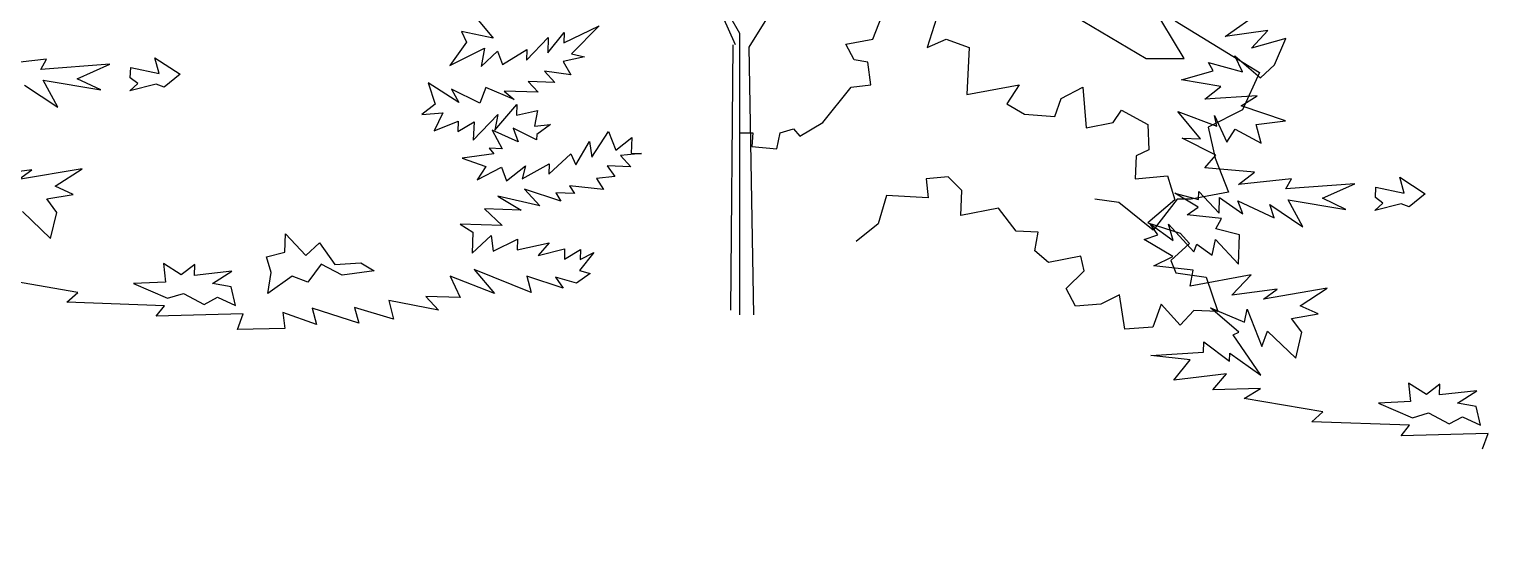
# Model space of a CAD drawing. Header units: inches. Extents: x -11 to 128, y 7 to 56.
# Drawn here: x 18.462 to 19.13, y 22.128 to 22.356 of the extents above; entities that cross this region are included whole.
import ezdxf

# ---------------------------------------------------------------- set-up
doc = ezdxf.new("R2010")
doc.units = ezdxf.units.IN
doc.header["$MEASUREMENT"] = 0
doc.layers.add('CAY', color=94, linetype='Continuous')
doc.layers.add('CAY-3', color=61, linetype='Continuous')
picture_1 = doc.add_image_def('image1.jpg', size_in_pixel=(1680, 1093))

# ---------------------------------------------------------------- blocks, each defined once
blk = doc.blocks.new('A$C76451831')
at = {"layer": 'CAY'}
for p, q in [((4647.3, 419.7), (4569.9, 556)), ((4656.8, 405.9), (4741.3, 542.4)), ((4643, 408.3), (4624.5, 449.6)), ((5137.3, 416.6), (5172.7, 441.7)), ((4647.3, 135.4), (4647.3, 419.7)), ((5180.2, 422.8), (5137.3, 416.6)), ((5163.7, 404.8), (5180.2, 422.8)), ((4638.3, 140.1), (4640.6, 408.3)), ((4661.5, 135.4), (4656.8, 405.9)), ((5198.4, 414.5), (5163.7, 404.8)), ((5187.1, 388.1), (5198.4, 414.5)), ((5120.6, 390.5), (5154.7, 381.1)), ((5125.3, 382.1), (5120.6, 390.5)), ((5154.7, 381.1), (5147.1, 397.2)), ((5147.1, 397.2), (5173, 375)), ((5173, 375), (5187.1, 388.1)), ((5093.2, 372.8), (5125.3, 382.1)), ((5132.9, 366), (5093.2, 372.8)), ((5171.9, 380.3), (5154.8, 342.6)), ((5116.6, 353.4), (5132.9, 366)), ((5169.7, 356.6), (5116.6, 353.4)), ((5154.8, 342.6), (5120.1, 324.9)), ((5153.5, 346.7), (5169.7, 356.6)), ((5198.3, 331.5), (5153.5, 346.7)), ((5112.4, 313.2), (5089.4, 340.8)), ((5089.4, 340.8), (5128.7, 326.2)), ((5126.4, 336.8), (5139.1, 310)), ((5128.7, 326.2), (5126.4, 336.8)), ((5168.7, 327.6), (5198.3, 331.5)), ((5173.5, 308.8), (5168.7, 327.6)), ((5093.9, 313.9), (5112.4, 313.2)), ((5127.7, 296.8), (5093.9, 313.9)), ((5120.1, 324.9), (5127.1, 293.6)), ((5139.1, 310), (5147.2, 322.9)), ((5147.2, 322.9), (5173.5, 308.8)), ((5116.8, 284), (5127.7, 296.8)), ((5167, 279.6), (5116.8, 284)), ((5127.1, 293.6), (5140.7, 259.4)), ((5150.7, 267), (5167, 279.6)), ((5204.4, 272.8), (5150.7, 267)), ((5198.6, 262.6), (5204.4, 272.8)), ((5268.1, 267.9), (5198.6, 262.6)), ((5235.4, 253.2), (5268.1, 267.9)), ((5110, 244.4), (5086.5, 258.4)), ((5086.5, 258.4), (5110.3, 252.1)), ((5140.7, 259.4), (5103, 252.3)), ((5110.3, 252.1), (5110.6, 260.2)), ((5110.6, 260.2), (5131.1, 238.2)), ((5131.1, 238.2), (5131.7, 254.1)), ((5131.7, 254.1), (5155.1, 237.4)), ((5259, 241.9), (5235.4, 253.2)), ((5029.8, 248.8), (5005.7, 252.3)), ((5064.6, 221), (5029.8, 248.8)), ((5088.8, 252.3), (5064.6, 221)), ((5103, 252.3), (5088.8, 252.3)), ((5098.9, 236.6), (5110, 244.4)), ((5155.1, 237.4), (5150.1, 250.7)), ((5150.1, 250.7), (5186.7, 233.6)), ((5186.7, 233.6), (5182.2, 246.9)), ((5182.2, 246.9), (5215.8, 224.4)), ((5200.9, 251.6), (5259, 241.9)), ((5215.8, 224.4), (5200.9, 251.6)), ((5069.2, 216.4), (5061.4, 227.5)), ((5061.4, 227.5), (5084.8, 210.4)), ((5080, 226.9), (5105.7, 199.2)), ((5084.8, 210.4), (5080, 226.9)), ((5133.6, 232.7), (5098.9, 236.6)), ((5127.8, 222.5), (5133.6, 232.7)), ((5055.4, 211.4), (5069.2, 216.4)), ((5084.3, 194.5), (5055.4, 211.4)), ((5124.2, 195.8), (5127.5, 211.6)), ((5127.5, 211.6), (5150.6, 186.8)), ((5151.6, 216.2), (5127.8, 222.5)), ((5150.6, 186.8), (5151.6, 216.2)), ((5065.3, 184.8), (5084.3, 194.5)), ((5105.7, 199.2), (5108.7, 206.8)), ((5108.7, 206.8), (5124.2, 195.8)), ((5105.1, 180.6), (5065.3, 184.8)), ((5101.8, 164.4), (5105.1, 180.6)), ((5163.4, 175.9), (5101.8, 164.4)), ((5144.1, 155.3), (5163.4, 175.9)), ((5189.6, 161.4), (5144.1, 155.3)), ((5240.4, 162.3), (5176.1, 151.4)), ((5176.1, 151.4), (5189.6, 161.4)), ((5213, 144.7), (5240.4, 162.3)), ((5150.9, 117.8), (5122.3, 142.4)), ((5122.3, 142.4), (5156.7, 128.1)), ((5156.7, 128.1), (5159.4, 141.1)), ((5159.4, 141.1), (5174.4, 103.4)), ((5204.4, 131.8), (5231.3, 136.3)), ((5231.3, 136.3), (5213, 144.7)), ((5174.4, 103.4), (5180, 119.1)), ((5180, 119.1), (5208.5, 91.8)), ((5214.8, 117.9), (5204.4, 131.8)), ((5115.3, 97.8), (5115.7, 108.2)), ((5115.7, 108.2), (5141.7, 88.7)), ((5145.4, 115.3), (5150.9, 117.8)), ((5173.4, 74.4), (5145.4, 115.3)), ((5208.5, 91.8), (5214.8, 117.9)), ((5062.2, 94.2), (5115.3, 97.8)), ((5101.9, 90.1), (5062.2, 94.2)), ((5085.3, 69.4), (5101.9, 90.1)), ((5141.7, 88.7), (5142, 96.8)), ((5142, 96.8), (5173.4, 74.4)), ((5138.6, 75.7), (5085.3, 69.4)), ((5124.9, 59.8), (5138.6, 75.7)), ((5172.9, 60.9), (5124.9, 59.8)), ((5156.3, 51), (5172.9, 60.9)), ((5236, 37.4), (5156.3, 51)), ((5224.8, 27.3), (5236, 37.4)), ((5323.5, 23.9), (5224.8, 27.3)), ((5314.9, 13.3), (5323.5, 23.9)), ((5402.9, 15.7), (5314.9, 13.3)), ((5396.9, 0), (5402.9, 15.7))]:
    blk.add_line(p, q, dxfattribs=at)
for points in [[(3923.1, 239.9), (3951.6, 212.6), (3957.9, 238.7), (3947.6, 252.6), (3974.4, 257.1), (3956.2, 265.5), (3983.5, 283.1), (3919.2, 272.2), (3932.7, 282.1), (3887.2, 276)], [(3925.3, 367.6), (3958.9, 345.2), (3944, 372.4), (4002.2, 362.7), (3978.5, 373.9), (4011.2, 388.7), (3941.7, 383.4), (3947.5, 393.6), (3893.8, 387.8)], [(4380, 437), (4398.2, 415), (4366.3, 421.6), (4371.3, 411), (4354.7, 387.5), (4389.7, 404.9), (4386.3, 386.4), (4402.7, 401.7), (4407.7, 388.4), (4432.3, 403.4), (4431.9, 392.6), (4454, 415.8), (4453.4, 400), (4470, 420.7), (4469.7, 410.3), (4505.2, 427.6), (4477.4, 399.1), (4490.4, 396), (4469, 391.3), (4476.7, 377.8), (4450.1, 381.5), (4460.6, 370.2), (4433.8, 371.2), (4443.9, 360.4), (4409.5, 361.6), (4419.6, 353.1), (4391, 365), (4385, 349.3), (4356.1, 363.5), (4363.8, 350.1), (4332.7, 369.7), (4339.7, 348.2), (4326.2, 337.8), (4347.6, 339.7), (4338.8, 321.5), (4363.1, 331), (4362.7, 320.6), (4379, 330.5), (4378.3, 311.9), (4403.2, 337.8), (4400, 322), (4422.2, 348), (4421.8, 337.1), (4443.2, 341.8), (4440, 326.1), (4456.3, 327.8), (4442.4, 317.8), (4442.2, 312.4), (4418.6, 324.1), (4423.6, 310.3), (4397.2, 322.1), (4407.5, 303.2), (4394.3, 303.7), (4399.1, 298), (4367.2, 293.7), (4391, 285.2), (4382.3, 271.9), (4406.8, 284.6), (4411.8, 270.9), (4430.9, 286.1), (4427.7, 273), (4455, 287.9), (4454.6, 277.5), (4476.6, 298.1), (4481.7, 287), (4495.6, 310.5), (4497.8, 294.6), (4514.6, 320.8), (4522.1, 301.9), (4538.4, 314.5), (4537.8, 298.6), (4548.2, 298.3), (4526.8, 296.3), (4537.3, 285.1), (4513.3, 285.9), (4521.1, 275.2), (4502.5, 273.1), (4509.8, 262), (4475.5, 265.9), (4480.6, 258), (4461.6, 258.7), (4466.8, 250.4), (4430.1, 262.5), (4445.3, 245.7), (4403.1, 255.3), (4426.6, 241.3), (4389.5, 242.6), (4407.5, 225.7), (4364.9, 227.2), (4377.8, 219), (4377, 197.7), (4396.2, 215.6), (4398.4, 199.7), (4422.9, 212), (4422.5, 201.1), (4454.9, 208.2), (4443.6, 195.4), (4470.5, 202.2), (4470.2, 191.8), (4486.4, 201.6), (4486, 191.2), (4499.9, 198.4), (4485.6, 180.3), (4496.4, 177.2), (4482.5, 167.3), (4461.4, 173.5), (4469.1, 162.3), (4432.4, 174.5), (4436.8, 158), (4379.2, 181.3), (4399.6, 157), (4354.9, 174.5), (4365, 152.8), (4330.2, 154), (4343.3, 140), (4292.9, 149.9), (4297.7, 131.1), (4258.2, 142.9), (4262.6, 126.9), (4215.6, 142.2), (4220, 125.7), (4186, 137.8), (4188.1, 121.8), (4140.1, 120.8), (4146.1, 136.4), (4058.1, 134.1), (4066.6, 144.6), (3967.9, 148.1), (3979.1, 158.1), (3899.4, 171.8)]]:
    blk.add_lwpolyline(points, dxfattribs=at)
for points in [[(4032, 374.8), (4032.4, 385.2), (4061.2, 379.2), (4056.8, 395.2), (4082.5, 378.5), (4066.1, 365.4), (4058.1, 368.4), (4031.6, 361.7), (4039.5, 369.1)], [(5288.9, 254), (5289.3, 264.4), (5318.1, 258.4), (5313.6, 274.5), (5339.3, 257.7), (5323, 244.7), (5315, 247.7), (5288.4, 240.9), (5296.4, 248.3)], [(4174.2, 178.1), (4169.4, 194.1), (4188.1, 198.9), (4188.8, 217.4), (4209.3, 195.4), (4222.9, 208.1), (4238.4, 186.2), (4264.8, 188), (4278.1, 179.9), (4245.8, 175.6), (4224.8, 186.7), (4211.1, 168.6), (4195.4, 174.6), (4170.8, 156.9)], [(4138.2, 144.9), (4133.9, 163.6), (4114.9, 167), (4134.4, 179.5), (4096.7, 175.3), (4097, 186.2), (4083.5, 175.8), (4065.4, 187.3), (4067.4, 168.6), (4035.2, 167), (4069.6, 152.2), (4085.6, 157.1), (4106.5, 146), (4119.9, 153.2)], [(5395.1, 24.1), (5390.7, 42.8), (5371.8, 46.2), (5391.3, 58.7), (5353.5, 54.6), (5353.9, 65.4), (5340.4, 55), (5322.2, 66.5), (5324.3, 47.9), (5292.1, 46.3), (5326.4, 31.5), (5342.5, 36.4), (5363.4, 25.2), (5376.8, 32.4)]]:
    blk.add_lwpolyline(points, close=True, dxfattribs=at)
at = {"layer": 'CAY-3'}
for p, q in [((5095.9, 394.5), (5062.5, 449.6)), ((4975.9, 443.1), (5057.6, 394.5)), ((5086.7, 432.5), (5171.9, 380.3)), ((5057.6, 394.5), (5095.9, 394.5))]:
    blk.add_line(p, q, dxfattribs=at)
for points in [[(4646.7, 319.2), (4660.4, 319.2), (4659.4, 305.5), (4684.7, 303.3), (4687.9, 319.2), (4701.6, 323.4), (4707.9, 316), (4731.1, 329.7), (4759.6, 365.6), (4779.6, 367.7), (4776.4, 390.9), (4762.7, 393), (4754.3, 408.8), (4781.7, 414.1), (4794.4, 446.8)], [(4848.2, 442.6), (4836.6, 405.7), (4855.5, 414.1), (4878.8, 405.7), (4876.6, 358.2), (4929.4, 367.7), (4916.7, 348.7), (4934.6, 338.2), (4965.2, 336), (4971.6, 354), (4993.7, 365.6), (4996.9, 324.4), (5024.3, 329.7), (5032.7, 342.4), (5059.1, 327.6), (5060.2, 302.3), (5047.5, 296), (5046.4, 272.8), (5079.1, 275.9), (5086.5, 251.7), (5059.1, 228.5), (5091.8, 217.9), (5101.3, 207.4), (5082.3, 190.5), (5087.6, 177.8), (5118.2, 173.6), (5129.8, 138.8), (5105.5, 139.9), (5091.8, 125.1), (5072.8, 146.2), (5064.4, 123), (5035.9, 120.9), (5030.6, 155.7), (5011.6, 146.2), (4986.3, 144.1), (4976.8, 162), (4994.8, 179.9), (4991.6, 194.7), (4958.9, 188.4), (4945.2, 200), (4948.4, 219), (4926.2, 220), (4908.3, 243.2), (4870.3, 235.8), (4871.4, 261.2), (4857.7, 274.9), (4835.5, 272.8), (4837.6, 253.8), (4795.4, 255.9), (4787, 227.4), (4764.8, 209.5)]]:
    blk.add_lwpolyline(points, dxfattribs=at)

msp = doc.modelspace()

# ---------------------------------------------------------------- block references
at = {"layer": 'CAY', "xscale": 0.0004489089019145984, "yscale": 0.0004489089019145984, "zscale": 0.0004489089019145984}
msp.add_blockref('A$C76451831', (16.69793, 22.16613), dxfattribs=at)

# ---------------------------------------------------------------- pictures from other files: only their frames are drawn
image = msp.add_image(picture_1, insert=(12.49661, 7.37723), size_in_units=(74.4025, 48.40591))
image.dxf.flags = 6

doc.saveas('drawing.dxf')
